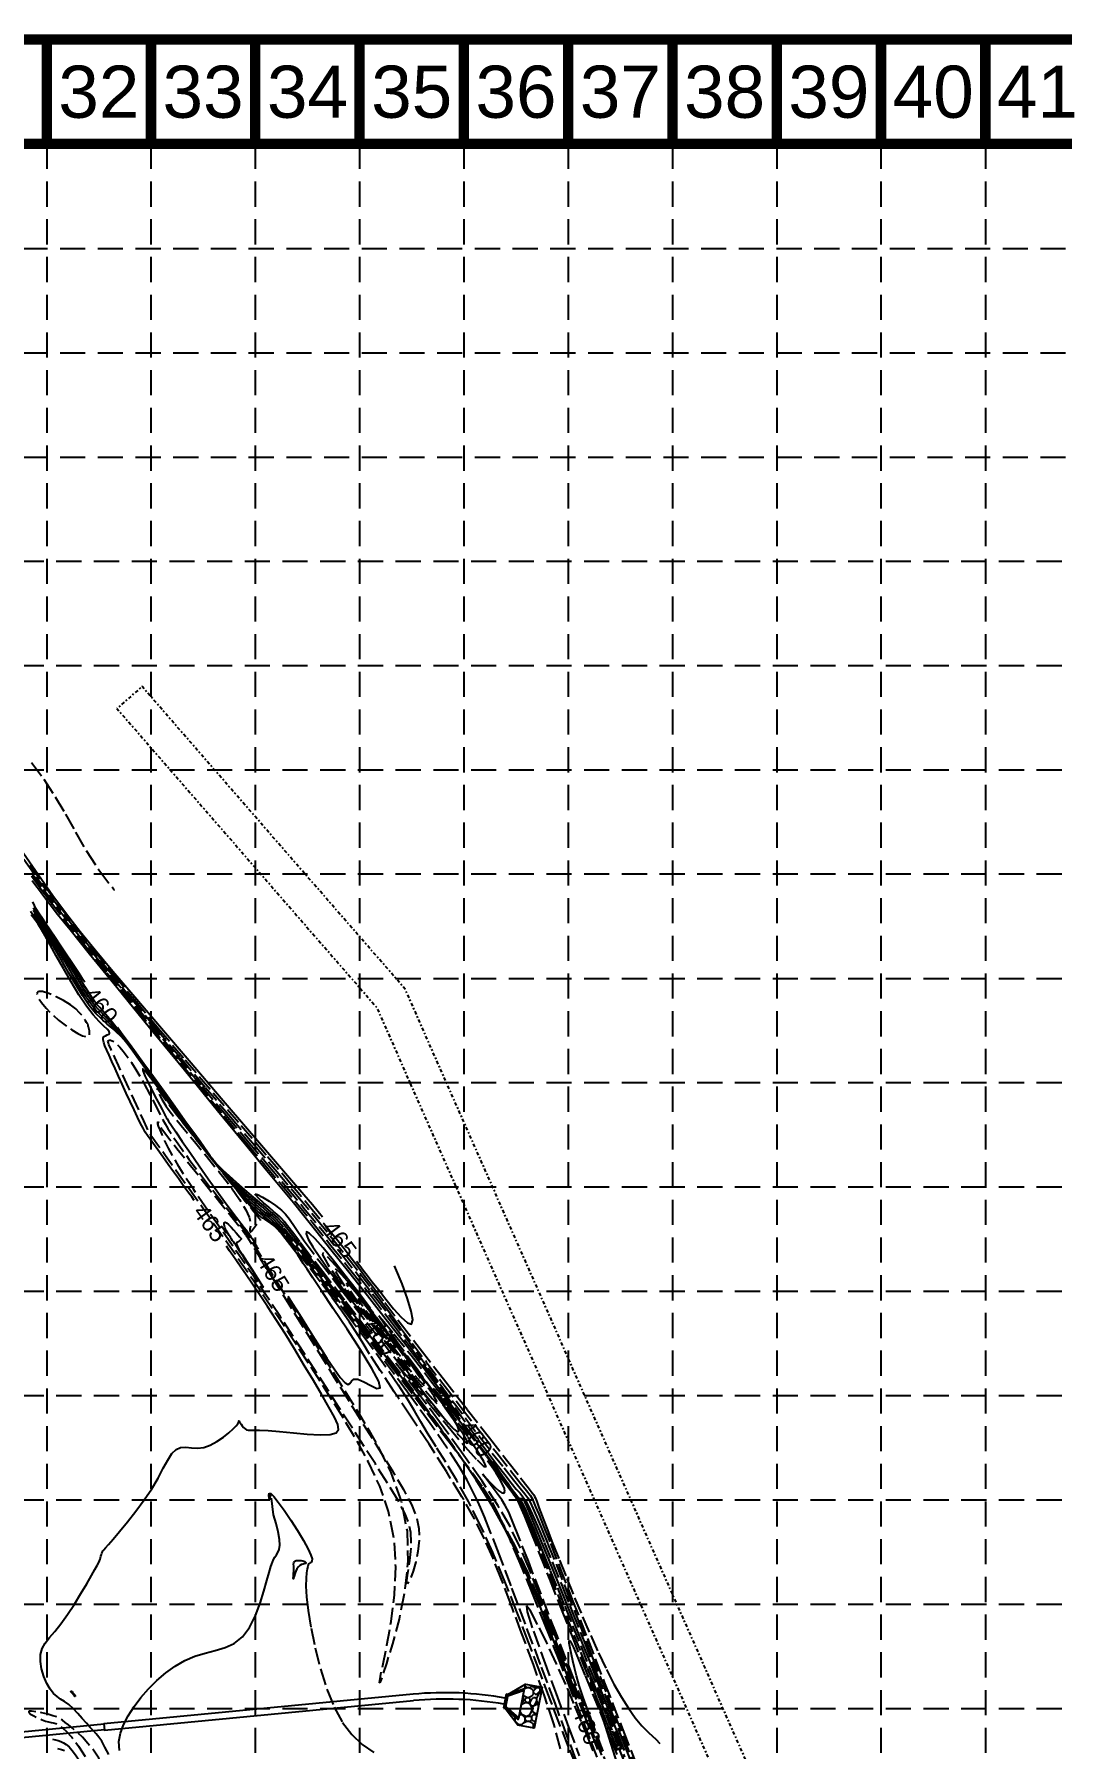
# Model space of a CAD drawing. Extents: x 6153 to 10142, y 8557 to 11052.
# Drawn here: x 8140 to 8753, y 10029 to 11052 of the extents above; entities that cross this region are included whole.
import ezdxf
from ezdxf.enums import TextEntityAlignment as Align

# ---------------------------------------------------------------- set-up
doc = ezdxf.new("R2010")
doc.units = 0
doc.header["$LTSCALE"] = 40
doc.header["$MEASUREMENT"] = 0
for name, pattern in [('DASH__25', [0.325, 0.25, -0.075]), ('DEPRESSION', [0.3501, 0.3, 0.05, 0.0001]), ('ESMT', [0.16, 0.025, -0.03, 0.05, -0.03, 0.025]), ('HIDDEN', [0.375, 0.25, -0.125]), ('SOLID_OPEN_END', [200, 100, 100])]:
    doc.linetypes.add(name, pattern=pattern)
doc.layers.get('0').update_dxf_attribs({"linetype": 'CONTINUOUS'})
for name, color, linetype in [('1-BOUNDARY', 9, 'SOLID_OPEN_END'), ('1-STORM', 5, 'CONTINUOUS'), ('BASE', 7, 'CONTINUOUS'), ('GRID', 254, 'HIDDEN'), ('PROP_OS_SS_ESMT', 1, 'ESMT'), ('TOPO_CON_100SC', 14, 'DASH__25'), ('TOPO_ICON_100SC', 15, 'CONTINUOUS')]:
    doc.layers.add(name, color=color, linetype=linetype)
doc.styles.get("Standard").update_dxf_attribs({"font": 'ARIAL.TTF'})

# ---------------------------------------------------------------- blocks, each defined once
blk = doc.blocks.new('__HATCH_115')
at = {"layer": '1-STORM', "color": 1, "linetype": 'Continuous'}
for p, q in [((7.8, 10.6), (6.4, 11.3)), ((7.8, 10.6), (6.9, 11.5)), ((10.9, 11.6), (11.9, 12.6)), ((10.9, 11.6), (12.9, 12.6)), ((11.9, 12.6), (11.9, 14.5)), ((12.9, 12.6), (11.9, 13.6)), ((12.9, 12.6), (14.9, 12.6)), ((15.9, 11.6), (13.9, 12.6)), ((14.9, 12.6), (15.9, 13.6)), ((15.9, 13.6), (15.9, 14)), ((16.9, 12.6), (15.9, 13.6)), ((16.9, 10.6), (15.9, 11.6)), ((16.9, 12.6), (19.9, 12.6)), ((16.9, 10.6), (18.9, 12.6)), ((16.9, 8.6), (16.9, 10.6)), ((18.9, 8.6), (20.9, 10.6)), ((19.9, 12.6), (20.4, 13.1)), ((20.9, 11.6), (19.9, 12.6)), ((20.9, 10.6), (20.9, 11.6)), ((21.9, 12.6), (21.7, 12.9)), ((21.9, 12.6), (21.9, 12.6)), ((9.6, 2), (10.9, 4.6)), ((9.7, 2.4), (9.9, 2.6)), ((9.9, 2.6), (11.9, 3.6)), ((10.9, 6.6), (10.6, 7.2)), ((10.9, 7.6), (10.7, 7.7)), ((12.9, 6.6), (10.9, 7.6)), ((10.9, 4.6), (10.9, 6.6)), ((11.9, 5.6), (12.9, 6.6)), ((11.9, 4.6), (11.9, 5.6)), ((12.9, 3.6), (11.9, 4.6)), ((11.9, 3.6), (13.9, 3.6)), ((12.9, 6.6), (13.9, 6.6)), ((14.9, 2.6), (12.9, 3.6)), ((13.9, 6.6), (15.9, 7.6)), ((14.9, 5.6), (13.9, 6.6)), ((13.9, 3.6), (14.9, 4.6)), ((14.9, 4.6), (14.9, 5.6)), ((14.9, 3.6), (15.9, 5.6)), ((14.9, 2.6), (14.9, 3.6)), ((15.9, 1.6), (14.9, 2.6)), ((15.9, 0.6), (14.9, 2.6)), ((15.9, 7.6), (16.9, 8.6)), ((15.9, 5.6), (16.9, 6.6)), ((15.9, 1.6), (16.9, 1.6)), ((15.9, -0.4), (16.9, 1.6)), ((15.9, -1.4), (15.9, 0.6)), ((17.9, 8.6), (16.9, 9.6)), ((16.9, 6.6), (17.9, 6.6)), ((16.9, 1.6), (17.9, 2.6)), ((16.9, 1.6), (18.9, 2.6)), ((17.9, 8.6), (18.9, 8.6)), ((18.9, 5.6), (17.9, 6.6)), ((17.9, 2.6), (18.9, 4.6)), ((19.9, 8.6), (18.9, 6.6)), ((18.9, 4.6), (18.9, 6.6)), ((19.9, 2.6), (18.9, 4.6)), ((19.9, 2), (18.9, 2.6)), ((19.9, 2), (18.9, 2.6)), ((19.9, 8.6), (21.4, 10.1)), ((20, 2.5), (19.9, 2.6)), ((1.3, -1.7), (1.5, -1.3)), ((1.6, -2.1), (1.8, -1.6)), ((5.2, -6.8), (5.9, -5.4)), ((5.9, -7.4), (5.9, -5.1)), ((5.9, -5.4), (6.1, -5.2)), ((8.5, -10.1), (5.9, -7.4)), ((7.9, -9.4), (6.7, -8.8)), ((7.9, -9.4), (9.9, -9.4)), ((8.6, -3.4), (9.9, -3.4)), ((8.7, -2.6), (8.9, -2.4)), ((9.9, -3.4), (8.9, -1.5)), ((8.9, -2.4), (8.9, -1.9)), ((11.9, -5.4), (9.9, -3.4)), ((11.9, -4.4), (9.9, -3.4)), ((9.9, -9.4), (11.9, -7.4)), ((9.9, -10.3), (9.9, -9.4)), ((10.9, -8.4), (12.9, -7.4)), ((11.9, -4.4), (14.9, -4.4)), ((11.9, -5.4), (12.9, -4.4)), ((11.9, -7.4), (11.9, -5.4)), ((12.9, -7.4), (11.9, -6.4)), ((12.9, -4.4), (14.9, -3.4)), ((12.9, -7.4), (14.9, -7.4)), ((15.9, -8.4), (13.9, -7.4)), ((14.9, -3.4), (15.9, -1.4)), ((15.9, -5.4), (14.9, -4.4)), ((14.9, -7.4), (15.9, -6.4)), ((16.9, -2.4), (15.9, -0.4)), ((15.9, -4.4), (16.9, -3.4)), ((15.9, -6.4), (15.9, -4.4)), ((16.9, -7.4), (15.9, -6.4)), ((16.9, -9.4), (15.9, -8.4)), ((18.9, -3.4), (16.9, -2.4)), ((16.9, -3.4), (18.9, -3.4)), ((16.9, -7.4), (18.1, -7.4)), ((16.9, -9.4), (17.9, -8.4)), ((16.9, -11.4), (16.9, -9.4)), ((18.9, -3.4), (18.9, -3.4)), ((16.7, -11.6), (16.9, -11.4)), ((17.4, -11), (16.9, -10.4))]:
    blk.add_line(p, q, dxfattribs=at)
blk = doc.blocks.new('HDWL')
at = {"color": 1, "linetype": 'Continuous'}
for p, q in [((2.87, 6.74), (-6.04, 4.15)), ((1.5, 1.13), (2.87, 6.74)), ((2.05, 1.29), (3.35, 6.62)), ((3.35, 6.62), (2.87, 6.74)), ((-6.04, 4.15), (-6.39, 3.78)), ((-6.39, 3.78), (-2.42, -0.01)), ((-6.04, 4.15), (-1.87, 0.15)), ((2.05, 1.29), (-2.42, -0.01)), ((-2.24, -0.65), (2.24, 0.65)), ((2.24, 0.65), (2.05, 1.29)), ((-2.42, -0.01), (-2.24, -0.65))]:
    blk.add_line(p, q, dxfattribs=at)

msp = doc.modelspace()

# ---------------------------------------------------------------- linework, layer by layer
at = {"layer": '1-BOUNDARY', "color": 7, "linetype": 'SOLID_OPEN_END'}
msp.add_line((8471.6, 10071.9), (8489.8, 10013.9), dxfattribs=at)
msp.add_line((8471.6, 10071.9), (8489.8, 10013.9), dxfattribs=at)
at = {"layer": '1-STORM', "color": 10, "linetype": 'Continuous', "flags": 128}
msp.add_lwpolyline([(8421.1, 10053.4), (8428.6, 10047), (8429.3, 10047.9), (8432.4, 10064.2), (8432, 10065.1), (8422.7, 10061.8), (8433.2, 10068.1), (8443.1, 10066.3), (8438.4, 10041.7), (8428.6, 10043.6), (8421.1, 10053.4)], close=True, dxfattribs=at)
at = {"layer": '1-STORM', "color": 5, "linetype": 'Continuous', "flags": 128}
for points in [[(8366.1, 10062), (8181.6, 10044.3), (8182, 10040.5), (8366.4, 10058.2)], [(8181.7, 10044.1), (8126.2, 10038.8)], [(8182, 10040.7), (8126.5, 10035.3)]]:
    msp.add_lwpolyline(points, dxfattribs=at)
for points in [[(8421.1, 10059.7), (8421.1, 10059.7, 0.068507), (8366.1, 10062), (8366.1, 10062)], [(8420.4, 10056), (8420.4, 10056, 0.068507), (8366.4, 10058.2), (8366.4, 10058.2)]]:
    msp.add_lwpolyline(points, format="xyb", dxfattribs=at)
at = {"layer": 'BASE', "const_width": 6.22}
for points in [[(6156, 8559.9), (10139, 8559.9), (10139, 11049.3), (6156, 11049.3)], [(6218.2, 8622.1), (10076.7, 8622.1), (10076.7, 10987), (6218.2, 10987)]]:
    msp.add_lwpolyline(points, close=True, dxfattribs=at)
for points in [[(8147.5, 10987), (8147.5, 11049.3)], [(8209.7, 10987), (8209.7, 11049.3)], [(8271.9, 10987), (8271.9, 11049.3)], [(8334.2, 10987), (8334.2, 11049.3)], [(8396.4, 10987), (8396.4, 11049.3)], [(8458.6, 10987), (8458.6, 11049.3)], [(8520.9, 10987), (8520.9, 11049.3)], [(8583.1, 10987), (8583.1, 11049.3)], [(8645.3, 10987), (8645.3, 11049.3)], [(8707.6, 10987), (8707.6, 11049.3)]]:
    msp.add_lwpolyline(points, dxfattribs=at)
at = {"layer": 'GRID', "color": 252, "linetype": 'HIDDEN', "ltscale": 1.5}
for p, q in [((8147.5, 10987), (8147.5, 8808.6)), ((8209.7, 10987), (8209.7, 8808.6)), ((8271.9, 10987), (8271.9, 8808.6)), ((8334.2, 10987), (8334.2, 8808.6)), ((8396.4, 10987), (8396.4, 8808.6)), ((8458.6, 10987), (8458.6, 8808.6)), ((8520.9, 10987), (8520.9, 8808.6)), ((8583.1, 10987), (8583.1, 8808.6)), ((8645.3, 10987), (8645.3, 8808.6)), ((8707.6, 10987), (8707.6, 8808.6)), ((6220.5, 10924.6), (10079, 10924.6)), ((6220.5, 10862.3), (10079, 10862.3)), ((6220.5, 10800.1), (10079, 10800.1)), ((6218.2, 10738.1), (10076.7, 10738.1)), ((6218.2, 10675.8), (10076.7, 10675.8)), ((6218.2, 10613.6), (10076.7, 10613.6)), ((6218.2, 10551.4), (10076.7, 10551.4)), ((6218.2, 10489.1), (10076.7, 10489.1)), ((6218.2, 10426.9), (10076.7, 10426.9)), ((6218.2, 10364.7), (10076.7, 10364.7)), ((6218.2, 10302.4), (10076.7, 10302.4)), ((6218.2, 10240.2), (10076.7, 10240.2)), ((6218.2, 10178), (10076.7, 10178)), ((6218.2, 10115.7), (10076.7, 10115.7)), ((6218.2, 10053.5), (10076.7, 10053.5))]:
    msp.add_line(p, q, dxfattribs=at)
at = {"layer": 'PROP_OS_SS_ESMT', "color": 7, "linetype": 'ESMT', "flags": 128}
msp.add_lwpolyline([(8610.7, 9905.8), (8603.5, 9934.9), (8361.4, 10482.7), (8204.4, 10663.2), (8189.4, 10650.1), (8344.3, 10471.9), (8584.5, 9928.4), (8590, 9906.3)], dxfattribs=at)
at = {"layer": 'TOPO_CON_100SC', "color": 5, "linetype": 'DASH__25'}
for points in [[(8138.4, 10617.9), (8145.7, 10608), (8152.6, 10597.5), (8158.8, 10587), (8164.7, 10576.3), (8171.1, 10565.3), (8178.5, 10553.9), (8187.8, 10541.9), (8187.9, 10541.9)], [(8133.9, 10560.2), (8141.5, 10549.5), (8150.1, 10537.8), (8160, 10524.7), (8171.4, 10510.1), (8184.1, 10494.2), (8197.9, 10477.2), (8212.3, 10459.7), (8227.3, 10441.8), (8242.3, 10424), (8257.1, 10406.5), (8271.5, 10389.6), (8285, 10373.6), (8297.4, 10358.9), (8308.5, 10345.6), (8318.2, 10333.6), (8326.8, 10322.9), (8334.3, 10313.3), (8341, 10304.6), (8346.9, 10296.7), (8352.7, 10288.9), (8358.7, 10280.7), (8365.6, 10271.4), (8373.9, 10260.4), (8383.9, 10247.3), (8394.9, 10233.1), (8405.9, 10218.9), (8416, 10206), (8424.3, 10195.4), (8430.1, 10188.1), (8433.7, 10183.5), (8435.9, 10180.7), (8437.1, 10178.7), (8438, 10176.8), (8439.2, 10173.9), (8441.1, 10169.4), (8444, 10162.3), (8448.1, 10151.9), (8453.7, 10137.5), (8461.1, 10118.4), (8470.1, 10095.3), (8480.2, 10069.1), (8491.3, 10040.7), (8502.9, 10011.1)], [(8137.5, 10556.6), (8146.3, 10544.3), (8155.6, 10531.7), (8165.4, 10518.9), (8175.8, 10505.6), (8187.3, 10491.5), (8200, 10476.2), (8214.2, 10459.2), (8230.1, 10440.5), (8246.9, 10420.8), (8263.6, 10401.3), (8279.3, 10382.9), (8293.1, 10366.6), (8304.2, 10353.4), (8312.8, 10342.9), (8319.6, 10334.6), (8324.9, 10327.9), (8329.2, 10322.3), (8333.1, 10317.1), (8337.3, 10311.5), (8342.4, 10304.7), (8349.2, 10295.7), (8358.4, 10283.6), (8370.4, 10268), (8384.2, 10250.2), (8398.4, 10231.9), (8411.7, 10214.9), (8422.6, 10200.9), (8430.2, 10191.2), (8434.8, 10185.3), (8437.2, 10182.2), (8438.1, 10180.9), (8438.4, 10180.5), (8438.6, 10179.9), (8439.1, 10178.9), (8439.9, 10176.9), (8441.2, 10173.5), (8443.2, 10168.3), (8446, 10161.1), (8449.4, 10152.2), (8453.5, 10142), (8457.9, 10131), (8462.5, 10119.6), (8467.3, 10108.2), (8472.1, 10097.1), (8476.8, 10086.6), (8481.5, 10076.8), (8486, 10068), (8490.4, 10060.3), (8494.6, 10053.6), (8498.7, 10047.9), (8502.7, 10043.1), (8506.8, 10038.9), (8510.9, 10035.1), (8513.3, 10032.7)], [(8138.4, 10550.2), (8143.5, 10543.2), (8149.6, 10535.1), (8157.6, 10524.8), (8168.7, 10510.8), (8183.4, 10492.5), (8200.7, 10471.3), (8219.1, 10448.7), (8237.1, 10426.7), (8253.3, 10407.1), (8266.7, 10391), (8277.7, 10377.8), (8287.3, 10366.3), (8296.5, 10355.2), (8306.2, 10343.3), (8317.1, 10329.8), (8329, 10314.9), (8341.2, 10299.5), (8353.2, 10284), (8364.4, 10269.3), (8374.5, 10255.9), (8383.5, 10243.7), (8391.4, 10232.7), (8398.6, 10222.8), (8405, 10213.9), (8410.9, 10206), (8416.2, 10198.9), (8420.8, 10193), (8424.7, 10188.1), (8427.7, 10184.4), (8430, 10181.9), (8431.7, 10179.8), (8433.2, 10177.6), (8434.9, 10174.3), (8437.2, 10169.4), (8440.4, 10162.2), (8444.4, 10152.6), (8449.2, 10140.9), (8454.8, 10127), (8461.1, 10111.2), (8468.1, 10093.5), (8475.5, 10074.3), (8483.5, 10053.9), (8491.8, 10032.6), (8500.4, 10010.7)], [(8138.5, 10552), (8145.5, 10542.4), (8153.8, 10531.3), (8164.3, 10517.8), (8177.4, 10501.3), (8192.4, 10482.7), (8208.5, 10463), (8224.7, 10443.2), (8240.3, 10424.5), (8254.5, 10407.5), (8267.4, 10392.1), (8279.4, 10377.9), (8290.8, 10364.4), (8301.8, 10351.1), (8312.8, 10337.7), (8323.6, 10324.3), (8334, 10311.2), (8343.7, 10298.7), (8352.7, 10287), (8360.7, 10276.3), (8368.1, 10266.3), (8375.1, 10256.7), (8382.1, 10247.1), (8389.5, 10237.2), (8397.4, 10226.7), (8405.5, 10216), (8413.4, 10205.9), (8420.4, 10197), (8426, 10189.9), (8430, 10185), (8432.7, 10181.6), (8434.5, 10179.1), (8436, 10176.5), (8437.6, 10173.1), (8439.8, 10168.1), (8442.8, 10161), (8446.6, 10151.6), (8451.4, 10139.5), (8457.4, 10124.3), (8464.6, 10105.9), (8472.8, 10084.8), (8481.9, 10061.5), (8491.5, 10036.7), (8501.6, 10010.9)], [(8454.1, 10029.4), (8450.2, 10043.7), (8444.6, 10061), (8437.9, 10079.8), (8430.9, 10098.6), (8424.4, 10115.9), (8418.9, 10130.5), (8413.8, 10143.1), (8408.7, 10154.8), (8402.7, 10166.6), (8395.3, 10179.7), (8386.1, 10194.8), (8375.7, 10211.1), (8365, 10227.3), (8354.9, 10242.4), (8346.5, 10255.2), (8340.2, 10264.9), (8335.7, 10272.2), (8331.9, 10278.2), (8328.2, 10283.9), (8323.6, 10290.6), (8317.6, 10298.8), (8310.7, 10308.1), (8303.4, 10317.7), (8296.4, 10326.6), (8290.5, 10333.9), (8286, 10339.2), (8282.8, 10342.5), (8280.5, 10344.6), (8278.8, 10345.9), (8277.2, 10347), (8275.4, 10348.4), (8273.2, 10350.2), (8270.5, 10352.8), (8267.1, 10356.3), (8262.9, 10360.9), (8257.9, 10366.8), (8252.4, 10373.5), (8246.8, 10380.3), (8241.6, 10386.8), (8237.2, 10392.4), (8233.9, 10396.6), (8231.4, 10399.9), (8229.2, 10402.9), (8226.9, 10406.1), (8224, 10410.2), (8220.2, 10415.6), (8215.8, 10421.9), (8211, 10428.6), (8206.4, 10435.1), (8202.3, 10440.9), (8198.9, 10445.6), (8196.2, 10449.4), (8193.8, 10452.4), (8191.6, 10454.9), (8189.2, 10457.1), (8186.5, 10459.3), (8183.5, 10461.8), (8180.3, 10464.7), (8176.7, 10468.4), (8172.9, 10473), (8168.9, 10478.8), (8164.8, 10485.4), (8160.7, 10492.3), (8156.9, 10499), (8153.3, 10505.2), (8150.2, 10510.5), (8147.5, 10515), (8145, 10518.9), (8142.7, 10522.3), (8140.3, 10525.6), (8137.9, 10528.9)], [(8476, 10024.5), (8471.8, 10035.3), (8466.8, 10048.2), (8460.7, 10063.7), (8453.5, 10082), (8445.6, 10101.8), (8437.5, 10121.7), (8430, 10140.2), (8423.4, 10155.8), (8418.1, 10167.5), (8413.1, 10176.9), (8407.4, 10185.9), (8399.5, 10196.7), (8388.4, 10211.3), (8373.4, 10230.9), (8355.8, 10254), (8337.3, 10278), (8320, 10300.6), (8305.6, 10319.2), (8295.4, 10332.3), (8288.8, 10340.4), (8284.7, 10345.2), (8281.8, 10347.9), (8279.1, 10350.1), (8275.6, 10353), (8271.4, 10356.5), (8266.9, 10360.4), (8262.3, 10364.6), (8258, 10368.6), (8254.2, 10372.4), (8251.1, 10375.8), (8248.4, 10378.8), (8246.3, 10381.4), (8244.7, 10383.4), (8243.4, 10385), (8242.5, 10386.2), (8241.7, 10387.2), (8240.9, 10388.4), (8239.8, 10389.9), (8238.4, 10392), (8236.3, 10394.8), (8233.5, 10398.9), (8229.6, 10404.3), (8224.4, 10411.5), (8217.9, 10420.6), (8210.6, 10430.8), (8203, 10441.2), (8195.8, 10450.9), (8189.6, 10459.1), (8184.9, 10465), (8181.6, 10469), (8179.1, 10471.7), (8177.3, 10473.8), (8175.8, 10475.7), (8174.2, 10478), (8172.4, 10480.8), (8170.3, 10484.3), (8167.8, 10488.4), (8164.7, 10493.3), (8161.1, 10499), (8157.2, 10505), (8153.2, 10511), (8149.5, 10516.5), (8146.3, 10521.2), (8143.9, 10524.8), (8141.8, 10527.8), (8139.5, 10531)], [(8463.5, 10022.6), (8458.1, 10037), (8450.8, 10056.6), (8442.2, 10079.7), (8433.1, 10103.8), (8424.6, 10126.6), (8417.4, 10145.6), (8412.2, 10159.1), (8408.7, 10167.9), (8406.3, 10173.4), (8404.7, 10177), (8403.2, 10180.1), (8401.2, 10184.1), (8398.3, 10189.8), (8393.6, 10197.8), (8386.5, 10208.8), (8376.3, 10223.6), (8362.7, 10242.3), (8346.9, 10263.6), (8330.5, 10285.2), (8315.1, 10305.3), (8302.3, 10321.8), (8293.1, 10333.4), (8287.2, 10340.6), (8283.4, 10344.8), (8280.8, 10347.2), (8278.5, 10349.1), (8275.5, 10351.4), (8272, 10354.4), (8268.1, 10357.9), (8263.9, 10361.8), (8259.6, 10366.1), (8255.5, 10370.5), (8251.5, 10375), (8247.9, 10379.3), (8244.7, 10383.2), (8242.2, 10386.4), (8240.3, 10388.8), (8238.8, 10390.7), (8237.6, 10392.4), (8236.2, 10394.3), (8234.5, 10396.7), (8232.3, 10399.8), (8229.5, 10403.9), (8226, 10408.8), (8221.9, 10414.6), (8217, 10421.3), (8211.6, 10428.9), (8205.8, 10437), (8199.9, 10444.9), (8194.4, 10452.3), (8189.5, 10458.4), (8185.5, 10463.1), (8182.2, 10466.6), (8179.5, 10469.4), (8177.1, 10472), (8174.8, 10474.8), (8172.4, 10478.2), (8169.8, 10482.3), (8167.1, 10487), (8164.1, 10492), (8160.9, 10497.3), (8157.5, 10502.8), (8154, 10508.3), (8150.5, 10513.6), (8147.2, 10518.5), (8144.3, 10522.7), (8141.9, 10526.2), (8139.5, 10529.5)], [(8463.5, 10019.7), (8458.9, 10030.6), (8453.7, 10043.8), (8447.9, 10058.8), (8441.7, 10075.4), (8435, 10093), (8428.1, 10111.2), (8420.9, 10129.2), (8413.7, 10146.6), (8406.4, 10162.7), (8399.1, 10177), (8392.2, 10189.5), (8385.6, 10200.4), (8379.8, 10209.7), (8374.8, 10217.7), (8370.7, 10224.5), (8367, 10231), (8362.8, 10238), (8357.3, 10246.4), (8349.9, 10257.1), (8340.2, 10270.6), (8328.8, 10285.8), (8317, 10301.4), (8305.8, 10315.9), (8296.4, 10327.9), (8289.6, 10336.3), (8285, 10341.6), (8282, 10344.7), (8279.8, 10346.6), (8277.8, 10348.1), (8275.4, 10349.9), (8272.6, 10352.3), (8269.3, 10355.3), (8265.5, 10359), (8261.3, 10363.5), (8256.7, 10368.7), (8252, 10374.3), (8247.4, 10379.8), (8243.2, 10385), (8239.7, 10389.4), (8237.1, 10392.7), (8235.1, 10395.3), (8233.4, 10397.6), (8231.6, 10400.2), (8229.3, 10403.4), (8226.3, 10407.7), (8222.6, 10412.9), (8218.5, 10418.7), (8214.1, 10424.8), (8209.7, 10431.1), (8205.3, 10437.3), (8201, 10443.2), (8196.9, 10448.7), (8193, 10453.6), (8189.3, 10457.8), (8186, 10461.2), (8182.9, 10464.2), (8179.9, 10467), (8176.9, 10470.2), (8173.8, 10473.9), (8170.6, 10478.5), (8167.3, 10483.8), (8163.9, 10489.6), (8160.5, 10495.5), (8157.1, 10501.3), (8153.9, 10506.7), (8150.7, 10511.7), (8147.8, 10516.2), (8144.9, 10520.4), (8142.3, 10524.1), (8139.9, 10527.6)], [(8476.3, 10029), (8469.1, 10047.6), (8461.8, 10066.4), (8454.6, 10084.9), (8447.8, 10102.5), (8441.3, 10118.8), (8434.7, 10134.5), (8427, 10150.5), (8417.6, 10167.7), (8405.7, 10187), (8390.8, 10209), (8374, 10232.4), (8356.6, 10255.9), (8339.8, 10278), (8325.2, 10297.1), (8313.6, 10312.3), (8304.8, 10323.6), (8298.5, 10331.9), (8294.1, 10337.6), (8291.1, 10341.5), (8289.1, 10344), (8287.6, 10345.8), (8286.4, 10347.1), (8284.9, 10348.4), (8282.9, 10350.1), (8280, 10352.5), (8276.9, 10355.2), (8274.1, 10357.7), (8272.2, 10359.7), (8271.8, 10360.6), (8273.3, 10360.1), (8276.3, 10358.5), (8280.2, 10356.1), (8284.1, 10353.5), (8287.5, 10350.8), (8289.9, 10348.4), (8292.3, 10345.4), (8295.7, 10340.4), (8301.2, 10332.5), (8310.1, 10320.5), (8323, 10303.7), (8338.5, 10283.8), (8355, 10263), (8370.7, 10243.5), (8383.8, 10227.6), (8393, 10217), (8398, 10211.8), (8399, 10211.9), (8396.1, 10216.9), (8389.6, 10226.6), (8379.8, 10240.3), (8368.5, 10255.9), (8357.7, 10270.7), (8349.4, 10282.2), (8345.6, 10287.7), (8347.7, 10285.6), (8354.7, 10277.1), (8364.9, 10264.2), (8376.6, 10249.2), (8388.2, 10234.1), (8398.4, 10220.6), (8407, 10209.1), (8413.9, 10199.6), (8419.5, 10192), (8423.6, 10186.3), (8426.6, 10182.4), (8428.7, 10179.8), (8430.2, 10177.7), (8431.6, 10175.3), (8433.1, 10172.1), (8435.2, 10167.3), (8437.7, 10161.2), (8440.7, 10153.7), (8444.2, 10145.2), (8448, 10135.7), (8452.2, 10125.4), (8456.6, 10114.5), (8461.3, 10102.9), (8466.2, 10090.8), (8471.2, 10078.2), (8476.4, 10065.3), (8481.6, 10051.9), (8486.9, 10038.3), (8492.3, 10024.4)], [(8483.4, 10013.5), (8474.6, 10035.9), (8465.6, 10059.1), (8456.8, 10081.9), (8448.6, 10103.2), (8441.3, 10121.9), (8435.3, 10137.1), (8429.9, 10150), (8424, 10162), (8416.8, 10174.5), (8407.3, 10189.1), (8395.1, 10206.4), (8381.8, 10224.6), (8369.4, 10241.2), (8360.1, 10253.7), (8355.9, 10259.5), (8358.1, 10257), (8365.5, 10248.1), (8375.8, 10235.4), (8387, 10221.7), (8397.1, 10209.7), (8404.3, 10201.8), (8408.4, 10197.9), (8409.7, 10197.7), (8408.3, 10200.9), (8404.5, 10207), (8398.7, 10215.5), (8392, 10225.1), (8385.5, 10234.1), (8380.4, 10241.1), (8378.1, 10244.5), (8379.4, 10243.2), (8383.6, 10238), (8389.8, 10230.2), (8396.9, 10221.1), (8404, 10212), (8410.1, 10203.8), (8415.3, 10196.8), (8419.6, 10191), (8422.9, 10186.4), (8425.4, 10183), (8427.3, 10180.6), (8428.7, 10178.5), (8430.1, 10175.9), (8432, 10172), (8434.5, 10165.8), (8438.2, 10156.9), (8442.6, 10145.9), (8447.5, 10133.6), (8452.6, 10120.8), (8457.5, 10108.5), (8462, 10097.3), (8466.1, 10087.1), (8470, 10077.5), (8473.7, 10068.4), (8477.4, 10059.2), (8481.1, 10049.8), (8484.9, 10040.2), (8488.7, 10030.3), (8492.6, 10020.3)], [(8483.6, 10015.5), (8473, 10042.7), (8462.2, 10070.6), (8451.8, 10097.5), (8442.5, 10121.6), (8434.9, 10141.3), (8429.4, 10155.4), (8425.7, 10164.7), (8423.2, 10170.7), (8421.1, 10174.6), (8419, 10178), (8416.3, 10181.8), (8413.4, 10185.8), (8410.7, 10189.4), (8408.6, 10192.1), (8407.7, 10193.4), (8408.2, 10192.9), (8409.8, 10190.9), (8412.2, 10188.3), (8414.8, 10185.5), (8417.2, 10183.3), (8419.1, 10182.1), (8420.3, 10182), (8420.8, 10182.9), (8420.6, 10184.8), (8419.5, 10187.4), (8417.7, 10190.7), (8415.4, 10194.3), (8413.2, 10197.6), (8411.4, 10200), (8410.6, 10201.2), (8411.1, 10200.8), (8412.6, 10199), (8414.7, 10196.2), (8417.2, 10193), (8419.7, 10189.8), (8421.9, 10187), (8423.7, 10184.5), (8425.2, 10182.5), (8426.3, 10180.9), (8427.2, 10179.7), (8427.9, 10178.7), (8428.7, 10177.2), (8430.1, 10174.1), (8432.4, 10168.6), (8436, 10159.6), (8441.2, 10146.5), (8447.5, 10130.6), (8454.3, 10113.4), (8461, 10096.4), (8467, 10081.3), (8471.8, 10069.2), (8475.6, 10059.7), (8478.7, 10052.2), (8481.2, 10045.9), (8483.5, 10040.2), (8485.8, 10034.4), (8488.1, 10028.4)], [(8190.9, 10028.5), (8190.6, 10033.8), (8191.5, 10038.7), (8193.4, 10043.8), (8196.1, 10049.1), (8199.6, 10054.6), (8203.7, 10060), (8208.3, 10065.3), (8213.2, 10070.2), (8218.5, 10074.8), (8224.1, 10078.8), (8229.9, 10082.1), (8235.9, 10084.7), (8242, 10086.5), (8248.1, 10088), (8253.9, 10089.8), (8259.4, 10092.3), (8264.3, 10096.3), (8268.5, 10101.9), (8272, 10108.9), (8274.8, 10116.3), (8277.1, 10123.5), (8278.9, 10129.8), (8280.3, 10134.7), (8281.3, 10138.2), (8282.2, 10140.7), (8282.9, 10142.4), (8283.7, 10143.8), (8284.6, 10145.1), (8285.5, 10146.6), (8286.3, 10148.4), (8286.6, 10150.9), (8286.5, 10154.3), (8285.6, 10158.8), (8284.4, 10163.8), (8282.9, 10169.1), (8281.2, 10181.7), (8280.5, 10177.9), (8280.1, 10180.6), (8280.3, 10181.9), (8281.2, 10181.7), (8283, 10180), (8285.6, 10176.6), (8289.1, 10171.8), (8293.1, 10165.9), (8297.1, 10159.6), (8300.7, 10153.7), (8303.5, 10148.6), (8305.1, 10145), (8305.8, 10142.7), (8305.7, 10141.3), (8305.3, 10140.6), (8304.7, 10140.3), (8304.2, 10140), (8303.9, 10139.7), (8303.6, 10139.2), (8303.3, 10138.3), (8303, 10136.8), (8302.6, 10134.5), (8302.3, 10131.2), (8302.2, 10126.5), (8302.6, 10120.2), (8303.5, 10111.9), (8305.2, 10101.4), (8307.7, 10089.6), (8310.8, 10077.2), (8314.6, 10065.1), (8319, 10054.2), (8324, 10045.2), (8329.6, 10038), (8335.8, 10032.1), (8342.7, 10027.2)], [(8473.5, 10028.3), (8470.3, 10036.4), (8466.5, 10045.9), (8462.1, 10056.4), (8457.2, 10067.9), (8451.7, 10080.1), (8445.9, 10092.6), (8440.4, 10103.7), (8436.1, 10111.7), (8433.8, 10114.8), (8434.2, 10111.1), (8437.9, 10099.6), (8444.1, 10082.4), (8451.5, 10062.3), (8458.9, 10042.3), (8465.2, 10025.2)], [(8479.6, 10028), (8474.8, 10040.6), (8470.8, 10051.3), (8467.7, 10060.1), (8465.3, 10067.3), (8463.6, 10073), (8462.4, 10077.8), (8461.4, 10081.9), (8460.6, 10085.7), (8459.8, 10089.4), (8459.2, 10092.5), (8459.2, 10094.1), (8460, 10093.4), (8461.8, 10089.8), (8464.9, 10082.7), (8468.8, 10073.1), (8473.2, 10062.3), (8477.5, 10051.6), (8481.3, 10042.1), (8484.1, 10034.9), (8486.2, 10029.7), (8487.7, 10026)], [(8153.9, 10029.6), (8154.7, 10029.5), (8156.4, 10029), (8158.1, 10028.4), (8158.1, 10028.4)]]:
    msp.add_lwpolyline(points, dxfattribs=at)
at = {"layer": 'TOPO_CON_100SC', "color": 5, "linetype": 'DASH__25', "flags": 128}
for points in [[(8161.6, 10473.3), (8157.6, 10475.8), (8153.1, 10478.1), (8148.7, 10480), (8145, 10481.2), (8142.5, 10481.2), (8141.7, 10480), (8142.4, 10477.7), (8144.3, 10474.7), (8147.1, 10471.3), (8150.7, 10467.7), (8154.6, 10464.2), (8158.6, 10461.1), (8162.5, 10458.4), (8166.1, 10456.3), (8168.9, 10454.9), (8170.9, 10454.3), (8172.2, 10454.4), (8172.9, 10454.9), (8173.1, 10455.8), (8173.1, 10456.8), (8173, 10457.7), (8172.8, 10458.6), (8172.6, 10459.4), (8172.4, 10460.1), (8172.3, 10460.6), (8172.2, 10460.9), (8172.2, 10461.2), (8172.3, 10461.3), (8172.3, 10461.4), (8172.3, 10461.4), (8172.2, 10461.5), (8172, 10461.7), (8171.7, 10462.1), (8171.3, 10462.7), (8170.7, 10463.7), (8169.9, 10465), (8168.7, 10466.7), (8167.1, 10468.6), (8164.8, 10470.9), (8161.6, 10473.3)], [(8277.2, 10320.3), (8284.1, 10309.3), (8292.7, 10295.3), (8302.6, 10279.4), (8313.3, 10262.3), (8324.2, 10244.9), (8334.8, 10227.8), (8344.5, 10211), (8352.8, 10194.2), (8359, 10177.1), (8362.5, 10159.5), (8363, 10141.4), (8361.1, 10123.5), (8357.8, 10106.7), (8353.8, 10092), (8350.2, 10080.4), (8347.7, 10072.6), (8346.3, 10068.7), (8346, 10068.7), (8346.6, 10072.5), (8348.2, 10080.1), (8350.5, 10091.3), (8353, 10105.3), (8355, 10121.2), (8355.8, 10138), (8354.8, 10154.9), (8351.5, 10171), (8346.2, 10186.2), (8339.6, 10200.4), (8332.3, 10213.7), (8325, 10225.9), (8318, 10237.2), (8311.3, 10247.8), (8304.8, 10257.8), (8298.4, 10267.7), (8291.8, 10277.7), (8285, 10287.9), (8277.9, 10298.3), (8270.6, 10309), (8263.2, 10319.8), (8255.7, 10330.6), (8248.1, 10341.4), (8240.7, 10351.9), (8233.8, 10361.6), (8227.6, 10370.3), (8222.4, 10377.6), (8218.4, 10383.3), (8215.4, 10387.4), (8213.3, 10390.4), (8211.8, 10392.4), (8210.8, 10393.8), (8210.1, 10394.8), (8209.4, 10395.9), (8208.5, 10397.6), (8207.2, 10400.2), (8205.4, 10404.2), (8202.7, 10409.9), (8199.6, 10416.7), (8196.3, 10424), (8193.1, 10431), (8190.3, 10437.1), (8188.2, 10441.8), (8186.7, 10445.1), (8185.7, 10447.3), (8185, 10448.7), (8184.6, 10449.7), (8184.3, 10450.5), (8184.1, 10451.1), (8184, 10451.5), (8184.1, 10451.9), (8184.4, 10452.1), (8184.9, 10452.3), (8185.6, 10452.2), (8186.6, 10451.9), (8187.8, 10451.2), (8189.3, 10449.9), (8191.1, 10448.1), (8193.2, 10445.6), (8195.5, 10442.5), (8198, 10438.9), (8200.7, 10434.8), (8203.4, 10430.2), (8206.1, 10425.4), (8208.7, 10420.6), (8211, 10416.2), (8212.9, 10412.4), (8214.4, 10409.4), (8215.6, 10406.9), (8216.8, 10404.7), (8218.1, 10402.3), (8219.8, 10399.6), (8222, 10396.1), (8224.9, 10391.8), (8228.3, 10386.9), (8232.4, 10381.2), (8237.1, 10374.9), (8242.3, 10368.1), (8247.8, 10361.1), (8253.1, 10354.3), (8257.9, 10348.3), (8261.8, 10343.5), (8264.4, 10340.1), (8266.1, 10338), (8266.9, 10336.9), (8267.3, 10336.4), (8267.4, 10336.3), (8267.5, 10336), (8268.1, 10335.1), (8269.6, 10332.6), (8272.5, 10327.9), (8277.2, 10320.3)], [(8217.4, 10415), (8218.6, 10413.1), (8220, 10411), (8222, 10408.4), (8225.1, 10404.6), (8229.6, 10399.1), (8235.7, 10391.7), (8242.8, 10383), (8250.2, 10373.8), (8257.1, 10364.9), (8262.6, 10357.1), (8266.3, 10351.1), (8268.3, 10346.7), (8269.1, 10343.7), (8269.2, 10341.7), (8268.9, 10340.4), (8268.7, 10339.4), (8268.7, 10338.8), (8268.7, 10338.4), (8268.7, 10338.2), (8268.8, 10338.1), (8268.9, 10338), (8268.9, 10337.9), (8269, 10337.9), (8269, 10337.8), (8269.1, 10337.8), (8269.1, 10337.7), (8269.1, 10337.7), (8269.3, 10337.8), (8269.5, 10338.1), (8269.8, 10338.5), (8270.2, 10339.1), (8270.8, 10339.8), (8271.5, 10340.6), (8272.1, 10341.4), (8272.8, 10342.2), (8273.4, 10342.9), (8274, 10343.5), (8274.4, 10344), (8274.8, 10344.4), (8275, 10344.7), (8275.1, 10344.9), (8275.1, 10345.1), (8275.1, 10345.2), (8274.9, 10345.2), (8274.8, 10345.3), (8274.7, 10345.4), (8274.1, 10346.1), (8272.8, 10347.7), (8270.3, 10350.8), (8266.2, 10355.8), (8260.4, 10363.1), (8253.3, 10371.9), (8245.8, 10381.4), (8238.5, 10390.5), (8232.3, 10398.3), (8227.6, 10404.3), (8224.3, 10408.5), (8222, 10411.6), (8220.4, 10413.9), (8218.9, 10415.9), (8217.4, 10418), (8216, 10420.1), (8214.6, 10421.9), (8213.7, 10423.1), (8213.2, 10423.4), (8213.4, 10422.7), (8214, 10421.3), (8215, 10419.3), (8216.2, 10417.1), (8217.4, 10415)], [(8281.5, 10311.6), (8292, 10294.7), (8304.7, 10274.2), (8318.5, 10252), (8331.9, 10230.3), (8343.9, 10211.1), (8353.4, 10195.9), (8360.3, 10184.2), (8365.2, 10175.1), (8368.1, 10167.6), (8369.6, 10160.8), (8369.7, 10153.9), (8369, 10147.2), (8367.7, 10140.9), (8366.1, 10135.5), (8364.6, 10131.4), (8363.5, 10128.8), (8362.7, 10127.8), (8362.4, 10128.2), (8362.4, 10129.9), (8362.7, 10132.8), (8363.4, 10136.9), (8364.1, 10141.7), (8364.8, 10147.1), (8365, 10152.8), (8364.7, 10158.5), (8363.5, 10164), (8361.1, 10170.1), (8357.2, 10177.5), (8351.5, 10187), (8343.6, 10199.4), (8333.4, 10215.3), (8321.7, 10233.5), (8309.4, 10252.5), (8297.5, 10270.9), (8286.9, 10287.1), (8278.3, 10300.2), (8271.4, 10310.6), (8265.8, 10318.9), (8260.8, 10326.2), (8255.9, 10333.2), (8250.8, 10340.5), (8245.4, 10348.1), (8240.1, 10355.8), (8235, 10363.3), (8230.4, 10370.4), (8226.4, 10376.9), (8223, 10382.7), (8220.2, 10387.8), (8218, 10392.2), (8216.3, 10395.9), (8215.1, 10398.7), (8214.3, 10400.9), (8213.9, 10402.4), (8213.8, 10403.3), (8213.8, 10403.6), (8214, 10403.5), (8214.2, 10403), (8214.6, 10402.3), (8214.9, 10401.5), (8215.3, 10400.6), (8215.8, 10399.8), (8216.7, 10398.5), (8218.3, 10396.4), (8221, 10392.9), (8225.2, 10387.6), (8231.1, 10380.2), (8238.1, 10371.4), (8245.4, 10362.2), (8252.4, 10353.6), (8258.1, 10346.4), (8262.1, 10341.4), (8264.5, 10338.4), (8265.8, 10336.8), (8266.2, 10336.2), (8266.4, 10336), (8266.5, 10335.7), (8267.5, 10334.2), (8269.8, 10330.5), (8274.3, 10323.3), (8281.5, 10311.6)], [(8321.8, 10315.6), (8315.5, 10322.6), (8312.2, 10325.4), (8312, 10324.2), (8314.8, 10319.1), (8320.7, 10310.3), (8329.5, 10298.3), (8340.2, 10284.4), (8351.5, 10269.9), (8362.3, 10256.5), (8371.4, 10245.5), (8377.7, 10238.2), (8381, 10234.8), (8381.2, 10235.5), (8378.4, 10240.1), (8372.5, 10248.6), (8363.7, 10260.8), (8353, 10275.3), (8341.7, 10290.4), (8330.8, 10304.3), (8321.8, 10315.6)], [(8326.7, 10308.7), (8321.9, 10314.2), (8319.3, 10316.3), (8319.2, 10315.4), (8321.4, 10311.4), (8325.9, 10304.6), (8332.7, 10295.4), (8341, 10284.5), (8349.8, 10273.3), (8358.2, 10262.9), (8365.2, 10254.4), (8370.1, 10248.8), (8372.6, 10246.2), (8372.8, 10246.7), (8370.6, 10250.2), (8366.1, 10256.8), (8359.3, 10266.3), (8351, 10277.5), (8342.2, 10289.2), (8333.8, 10300), (8326.7, 10308.7)], [(8331.7, 10301.8), (8328.3, 10305.7), (8326.5, 10307.3), (8326.3, 10306.6), (8327.9, 10303.8), (8331.1, 10299), (8336, 10292.4), (8341.8, 10284.7), (8348.1, 10276.8), (8354, 10269.4), (8359, 10263.3), (8362.4, 10259.3), (8364.2, 10257.5), (8364.4, 10257.8), (8362.8, 10260.4), (8359.6, 10265), (8354.8, 10271.8), (8348.9, 10279.7), (8342.6, 10288), (8336.7, 10295.7), (8331.7, 10301.8)], [(8336.7, 10295), (8334.6, 10297.3), (8333.6, 10298.2), (8333.5, 10297.8), (8334.4, 10296.1), (8336.3, 10293.3), (8339.2, 10289.4), (8342.7, 10284.9), (8346.3, 10280.2), (8349.8, 10275.8), (8352.8, 10272.3), (8354.8, 10269.9), (8355.9, 10268.8), (8356, 10269), (8355.1, 10270.5), (8353.1, 10273.3), (8350.3, 10277.2), (8346.8, 10281.9), (8343.1, 10286.8), (8339.6, 10291.4), (8336.7, 10295)], [(8210.8, 9949.1), (8210.9, 9950), (8208.4, 9956.7), (8204.1, 9967.3), (8198.8, 9979.7), (8193.6, 9992), (8189, 10002.4), (8185.2, 10011), (8181.7, 10018), (8178.6, 10023.8), (8175.4, 10028.6), (8172.1, 10032.7), (8168.8, 10036.3), (8165.7, 10039.2), (8162.8, 10041.7), (8160.4, 10043.7), (8158.5, 10045.2), (8157, 10046.5), (8155.4, 10047.5), (8153.6, 10048.4), (8151.2, 10049.2), (8148.1, 10050.1), (8144.6, 10050.9), (8141.2, 10051.5), (8138.5, 10051.9), (8136.9, 10051.8), (8136.8, 10051.2), (8137.9, 10050.2), (8139.9, 10049.1), (8142.3, 10047.9), (8144.7, 10046.8), (8146.8, 10046), (8148.6, 10045.5), (8150.1, 10045.1), (8151.3, 10044.9), (8152.2, 10044.7), (8152.9, 10044.6), (8153.6, 10044.4), (8154.4, 10043.9), (8155.5, 10043.1), (8157.1, 10041.7), (8159.3, 10039.7), (8162.4, 10036.3), (8166.4, 10031), (8171.5, 10023.2), (8178, 10012.2), (8185.6, 9997.9), (8193.8, 9982.1), (8201.3, 9967.1), (8207.3, 9955.3), (8210.8, 9949.1)]]:
    msp.add_lwpolyline(points, close=True, dxfattribs=at)
at = {"layer": 'TOPO_CON_100SC', "color": 5, "linetype": 'DEPRESSION', "flags": 128}
for points in [[(8263.3, 10333.3), (8262.9, 10333), (8262.5, 10332.6), (8261.9, 10332.2), (8261.4, 10331.8), (8261, 10331.5), (8260.7, 10331.2), (8260.7, 10330.6), (8261.1, 10329.6), (8262.2, 10327.6), (8264.2, 10324.5), (8267, 10320.1), (8270.2, 10315), (8273.3, 10310.2), (8275.6, 10306.5), (8276.6, 10304.9), (8276, 10305.9), (8273.9, 10309), (8271.1, 10313.4), (8268, 10318.2), (8265.2, 10322.5), (8263, 10325.8), (8261.5, 10328.1), (8260.5, 10329.7), (8259.7, 10330.8), (8259.1, 10331.7), (8258.4, 10332.6), (8257.7, 10333.6), (8257.1, 10334.6), (8256.4, 10335.6), (8255.7, 10336.6), (8255.2, 10337.6), (8254.6, 10338.6), (8254.2, 10339.5), (8253.8, 10340.4), (8253.5, 10341.3), (8253.4, 10342.3), (8253.3, 10343), (8253.5, 10343.5), (8254, 10343.7), (8254.8, 10343.2), (8256, 10342.2), (8257.5, 10340.7), (8259, 10339), (8260.5, 10337.3), (8261.7, 10335.9), (8262.6, 10334.9), (8263.2, 10334.2), (8263.5, 10333.8), (8263.5, 10333.6), (8263.3, 10333.3)], [(8296.8, 10136.9), (8296.1, 10135.5), (8295.5, 10133.9), (8295.1, 10132.4), (8294.8, 10131.4), (8294.7, 10130.9), (8294.6, 10131.3), (8294.7, 10132.4), (8294.8, 10133.9), (8294.9, 10135.6), (8294.9, 10137.2), (8294.9, 10138.5), (8294.8, 10139.6), (8294.9, 10140.4), (8295.1, 10141), (8295.5, 10141.4), (8296.3, 10141.7), (8297.2, 10141.8), (8298.3, 10141.8), (8299.3, 10141.8), (8300.3, 10141.6), (8301, 10141.4), (8301.5, 10141.1), (8301.8, 10140.8), (8302.1, 10140.6), (8302.2, 10140.4), (8302.2, 10140.2), (8302.2, 10140.1), (8302.1, 10140), (8301.7, 10139.9), (8301.2, 10139.8), (8300.5, 10139.6), (8299.6, 10139.3), (8298.6, 10138.8), (8297.7, 10138), (8296.8, 10136.9)], [(8164.5, 10060.6), (8164.3, 10060.7), (8164, 10061.1), (8163.5, 10061.6), (8163, 10062.2), (8162.6, 10062.7), (8162.3, 10063), (8162.1, 10063.2), (8162, 10063.4), (8161.9, 10063.4), (8161.9, 10063.5), (8161.9, 10063.5), (8161.9, 10063.5), (8161.9, 10063.6), (8161.9, 10063.6), (8161.9, 10063.7), (8162, 10063.8), (8162.1, 10063.8), (8162.3, 10063.8), (8162.6, 10063.6), (8162.9, 10063.2), (8163.3, 10062.7), (8163.8, 10062), (8164.2, 10061.4), (8164.4, 10060.8), (8164.5, 10060.6)]]:
    msp.add_lwpolyline(points, close=True, dxfattribs=at)
at = {"layer": 'TOPO_ICON_100SC', "color": 5, "linetype": 'Continuous', "flags": 128}
for points in [[(8133.6, 10563.7), (8142.6, 10550.8), (8151.2, 10538.6), (8159.3, 10527.7), (8167.5, 10517.1), (8176.4, 10506.1), (8187, 10493.4), (8200, 10478), (8215.9, 10459.4), (8233.6, 10438.7), (8251.6, 10417.7), (8268.5, 10398), (8282.8, 10381.3), (8293.5, 10368.8), (8301, 10360.1), (8306, 10354.1), (8309.4, 10350), (8312.1, 10346.8)], [(8138.9, 10547.4), (8141.1, 10544.6), (8143.2, 10541.7), (8145.1, 10539), (8146.9, 10536.6), (8149.5, 10533.2), (8154, 10527.5), (8161.4, 10518.2), (8173, 10503.8), (8189.4, 10483.8), (8208.9, 10459.8), (8229.7, 10434.5), (8249.5, 10410.3), (8266.4, 10389.7), (8278.8, 10374.5), (8287.8, 10363.7), (8294.7, 10355.3), (8300.9, 10347.6), (8308.1, 10338.7), (8317.1, 10327.4), (8327.7, 10314), (8339, 10299.8), (8350.1, 10285.6), (8360.4, 10272.4), (8369.1, 10261.1), (8376.5, 10251.4), (8382.8, 10242.9), (8388.4, 10235.3), (8393.7, 10228.1)], [(8235.4, 10356.6), (8234, 10358.7), (8232.4, 10360.9), (8230.6, 10363.3), (8228.5, 10366.2), (8226.1, 10369.7), (8223.2, 10373.7), (8220, 10378.1), (8216.8, 10382.6), (8213.8, 10386.8), (8211.2, 10390.4), (8209.2, 10393.1), (8207.6, 10395.4), (8206.3, 10397.4), (8205, 10399.7), (8203.5, 10402.5), (8201.7, 10406.3), (8199.6, 10410.7), (8197.3, 10415.6), (8194.9, 10420.7), (8192.6, 10425.9), (8190.4, 10430.8), (8188.3, 10435.3), (8186.4, 10439.5), (8184.7, 10443.2), (8183.3, 10446.3), (8182.2, 10448.8), (8181.5, 10450.8), (8181.1, 10452.4), (8181.1, 10453.5), (8181.6, 10454.4), (8182.5, 10454.9), (8183.6, 10455.4), (8184.5, 10455.9), (8185, 10456.5), (8184.8, 10457.4), (8183.6, 10458.7), (8181.6, 10460.6), (8178.8, 10463.4), (8175.3, 10467.3), (8171.2, 10472.6), (8166.7, 10479.3), (8162.1, 10487), (8157.5, 10494.9), (8153.2, 10502.6), (8149.5, 10509.2), (8146.6, 10514.4), (8144.3, 10518.3), (8142.3, 10521.5), (8140.4, 10524.3), (8138.3, 10527.1)], [(8170.2, 10486.8), (8169.1, 10488.5), (8167.9, 10490.4), (8166.4, 10492.7), (8164.5, 10495.5), (8162.1, 10499.1), (8159.2, 10503.5), (8155.9, 10508.4), (8152.6, 10513.4), (8149.6, 10517.9), (8147, 10521.7), (8145.3, 10524.3), (8144.2, 10526), (8143.5, 10526.9), (8143.1, 10527.5), (8142.8, 10528), (8142.4, 10528.6), (8141.8, 10529.5), (8141.1, 10530.7), (8140.3, 10532.5), (8139.3, 10534.7)], [(8463.7, 10058.9), (8460.6, 10066.7), (8457.5, 10074.9), (8454, 10083.7), (8450.2, 10093.3), (8446, 10104.2), (8441.1, 10116.4), (8435.5, 10129.9), (8429.1, 10144.2), (8421.7, 10159.2), (8413.3, 10174.4), (8403.8, 10189.8), (8393.3, 10205.3), (8381.9, 10221.1), (8369.7, 10237.4), (8356.8, 10254.2), (8343.5, 10271.6), (8330.3, 10288.8), (8317.9, 10304.9), (8307.1, 10319.1), (8298.3, 10330.3), (8292.2, 10338.2), (8288.1, 10343.2), (8285.2, 10346.4), (8282.7, 10348.7), (8279.7, 10351.2), (8275.7, 10354.5), (8270.8, 10358.6), (8265.7, 10363), (8260.7, 10367.3), (8256.3, 10371.2), (8253, 10374.2), (8250.6, 10376.6), (8248.9, 10378.3), (8247.8, 10379.5), (8247.1, 10380.4), (8246.6, 10381.1), (8246.2, 10381.6), (8245.9, 10382), (8245.5, 10382.5), (8245.1, 10383.2), (8244.5, 10384.1), (8243.4, 10385.5), (8241.7, 10388), (8239, 10391.7), (8235.2, 10397), (8230, 10404.2), (8224, 10412.6), (8217.5, 10421.6), (8211.2, 10430.4), (8205.5, 10438.2), (8200.9, 10444.5), (8197.3, 10449.5), (8194.4, 10453.4), (8192, 10456.7), (8189.8, 10459.7)], [(8291.4, 10299.4), (8293.9, 10295.4), (8296.5, 10291.3), (8299.3, 10286.9), (8302.5, 10281.8), (8306.1, 10276), (8310.3, 10269.4), (8314.7, 10262.6), (8319, 10256.2), (8322.7, 10251), (8325.6, 10247.7), (8327.4, 10246.7), (8328.4, 10247.4), (8329.4, 10248.8), (8330.7, 10249.9), (8333.1, 10250), (8336.8, 10248.4), (8340.9, 10246.2), (8344.5, 10244.5), (8346.4, 10244.9), (8345.7, 10248.6), (8341.5, 10256.4), (8334.8, 10267.4), (8326.7, 10279.8), (8318.5, 10292.1), (8311.4, 10302.7), (8306.3, 10310.4), (8302.9, 10315.6), (8300.6, 10319), (8299, 10321.6), (8297.3, 10324.1), (8295.1, 10327), (8292.5, 10330.4), (8289.8, 10333.9), (8287.1, 10337.2), (8284.6, 10340), (8282.4, 10342), (8280.7, 10343.5), (8279.1, 10344.5), (8277.8, 10345.3), (8276.5, 10346), (8275.3, 10346.8), (8273.8, 10348.1), (8271.7, 10350.2), (8268.7, 10353.5), (8264.6, 10358.4), (8259.2, 10365), (8252.9, 10372.7), (8246.3, 10380.8), (8240.1, 10388.6), (8234.8, 10395.4), (8230.8, 10400.4), (8227.8, 10404.3), (8225.4, 10407.6), (8223, 10410.8), (8220.3, 10414.7), (8216.8, 10419.6), (8213, 10424.9), (8209.4, 10429.8), (8206.5, 10433.5), (8204.8, 10435.1), (8204.8, 10434.1), (8206.1, 10431), (8208.2, 10426.6), (8210.7, 10421.7), (8213.1, 10417.1), (8214.9, 10413.5), (8216.3, 10410.8), (8217.3, 10408.9), (8218, 10407.6), (8218.5, 10406.8), (8218.8, 10406.1), (8219.3, 10405.3), (8220.2, 10403.9), (8221.9, 10401.4), (8224.6, 10397.5), (8228.4, 10391.8), (8233.2, 10384.9), (8238.5, 10377.3), (8243.9, 10369.5), (8249, 10362.3), (8253.6, 10356), (8257.5, 10350.7), (8260.8, 10346.4), (8263.4, 10343.1), (8265.4, 10340.5), (8266.8, 10338.8), (8267.6, 10337.6), (8268.1, 10337), (8268.3, 10336.7), (8268.3, 10336.5), (8268.4, 10336.4), (8268.5, 10336.3), (8268.6, 10336), (8268.9, 10335.6), (8269.3, 10334.9), (8270, 10333.8), (8270.8, 10332.5), (8271.7, 10331), (8272.7, 10329.4), (8273.8, 10327.7)], [(8340.7, 10292.1), (8332.9, 10302.4), (8325.4, 10312.1), (8318.4, 10320.9), (8312.4, 10328.3), (8307.7, 10333.7), (8304.3, 10336.9), (8302.5, 10337.8), (8302.3, 10336.6), (8303.5, 10333.6), (8306.2, 10328.9), (8310.4, 10322.7), (8315.7, 10315.2), (8322, 10306.8), (8328.9, 10297.8), (8336, 10288.5)], [(8184.6, 10026), (8182.2, 10030.5), (8180.3, 10033.9), (8178.6, 10036.4), (8177, 10038.3), (8175.4, 10040.1), (8173.5, 10042.1), (8171.3, 10044.7), (8168.7, 10047.6), (8166, 10050.5), (8163.2, 10053.4), (8160.6, 10055.8), (8158.1, 10057.6), (8155.8, 10059.1), (8153.7, 10060.6), (8151.6, 10062.4), (8149.6, 10065), (8147.6, 10068.4), (8145.8, 10072.6), (8144.4, 10077.1), (8143.7, 10081.6), (8143.7, 10085.8), (8144.7, 10089.3), (8146.6, 10092.5), (8149.2, 10095.8), (8152.4, 10099.5), (8156, 10104), (8160, 10109.5), (8164, 10115.7), (8167.9, 10122), (8171.4, 10127.9), (8174.2, 10132.8), (8176.3, 10136.4), (8177.6, 10138.9), (8178.5, 10140.5), (8178.9, 10141.6), (8179.3, 10142.5), (8179.5, 10143.4), (8179.8, 10144.3), (8180.1, 10145.3), (8180.4, 10146.1), (8180.7, 10146.9), (8181, 10147.5), (8181.6, 10148.2), (8182.6, 10149.4), (8184.4, 10151.4), (8187.1, 10154.6), (8191, 10159.1), (8195.7, 10164.8), (8200.7, 10171.2), (8205.7, 10177.9), (8210.2, 10184.6), (8214, 10191), (8217, 10196.8), (8219.7, 10201.7), (8222.2, 10205.6), (8224.7, 10208.1), (8227.4, 10209.2), (8230.5, 10209.4), (8233.8, 10209), (8237.4, 10208.8), (8241.2, 10209.2), (8245.1, 10210.6), (8249.1, 10212.7), (8252.9, 10215.3), (8256.2, 10218), (8258.8, 10220.4), (8260.5, 10222.1), (8261.5, 10223.3), (8262, 10224.1), (8262.1, 10224.6), (8262.1, 10224.9), (8262.1, 10225), (8262.1, 10225.1), (8262.3, 10224.9), (8262.5, 10224.6), (8262.9, 10224), (8263.5, 10223.2), (8264.2, 10222.2), (8265, 10221.2), (8265.9, 10220.3), (8266.8, 10219.7), (8267.7, 10219.5), (8269, 10219.5), (8271.2, 10219.6), (8274.5, 10219.6), (8279.6, 10219.4), (8286.5, 10218.7), (8294.7, 10217.9), (8303, 10217.1), (8310.6, 10216.7), (8316.7, 10216.9), (8320.3, 10217.9), (8321.7, 10219.9), (8321.3, 10223), (8319.2, 10227.4), (8315.9, 10233.3), (8311.6, 10240.6), (8306.6, 10249.1), (8301.2, 10258.2), (8295.5, 10267.6), (8289.9, 10276.8), (8284.4, 10285.4), (8279.3, 10293.3), (8274.5, 10300.4), (8270.3, 10306.7), (8266.6, 10312.2), (8263.4, 10316.7), (8260.8, 10320.5), (8258.6, 10323.8), (8256.6, 10326.6), (8254.7, 10329.3)], [(8356.7, 10262.2), (8361.3, 10256.3), (8365.9, 10250.4), (8370.3, 10244.8), (8374.5, 10239.5), (8378.3, 10234.7), (8381.7, 10230.4), (8384.6, 10226.7), (8387.2, 10223.6), (8389.3, 10221.3), (8391, 10219.7), (8392.3, 10218.8), (8393.1, 10218.7), (8393.5, 10219.3), (8393.3, 10220.4), (8392.7, 10222.1), (8391.5, 10224.2), (8389.8, 10226.8), (8387.6, 10229.9), (8384.9, 10233.6), (8381.7, 10237.8), (8378, 10242.6), (8374, 10247.9), (8369.8, 10253.6), (8365.3, 10259.4), (8360.8, 10265.4)], [(8413.3, 10201.1), (8413.6, 10200.6), (8414.1, 10200), (8414.7, 10199.1), (8415.6, 10197.8), (8416.8, 10196), (8418.5, 10193.7), (8420.4, 10190.9), (8422.4, 10188.1), (8424.3, 10185.4), (8426, 10183.1), (8427.2, 10181.4), (8428, 10180.2), (8428.6, 10179.5), (8429.1, 10179.1), (8429.5, 10178.9), (8429.9, 10178.8), (8430.3, 10178.8), (8430.8, 10178.7), (8431.3, 10178.6), (8431.7, 10178.3), (8432.2, 10177.7), (8432.8, 10176.4), (8434, 10173.9), (8435.8, 10169.5), (8438.5, 10162.9), (8442.3, 10153.6), (8447.1, 10141.9), (8452.6, 10128.3), (8458.7, 10113.3), (8465.1, 10097.3), (8471.7, 10080.7), (8478.3, 10063.7), (8485.1, 10046.3), (8492.1, 10028.5)]]:
    msp.add_lwpolyline(points, dxfattribs=at)
at = {"layer": 'TOPO_ICON_100SC', "color": 5, "linetype": 'Continuous'}
for points in [[(8332.4, 10320.3), (8334.3, 10317.8), (8336.4, 10315.1), (8338.8, 10312), (8341.7, 10308.1), (8345.4, 10303.4), (8349.8, 10297.8), (8354.5, 10292), (8359, 10287), (8362.7, 10283.6), (8365.2, 10282.8), (8365.9, 10285.3), (8365, 10290.6), (8362.8, 10298), (8359.6, 10306.8), (8355.7, 10316.2), (8355, 10317.6)], [(8150.9, 10035.1), (8152.8, 10034.8), (8154.4, 10034.4), (8156, 10033.8), (8157.5, 10033.1), (8159.1, 10032), (8160.8, 10030.6), (8162.7, 10028.5), (8164.7, 10025.8), (8167.1, 10022.3), (8169.6, 10017.9), (8172.4, 10012.7), (8175.4, 10006.9), (8178.5, 10000.8), (8181.7, 9994.5)]]:
    msp.add_lwpolyline(points, dxfattribs=at)
at = {"layer": 'TOPO_ICON_100SC', "color": 5, "linetype": 'Continuous', "flags": 128}
msp.add_lwpolyline([(8341.7, 10288.1), (8341, 10288.8), (8340.7, 10289.1), (8340.7, 10289), (8341, 10288.5), (8341.5, 10287.6), (8342.4, 10286.4), (8343.5, 10285), (8344.6, 10283.6), (8345.7, 10282.3), (8346.6, 10281.2), (8347.2, 10280.5), (8347.5, 10280.1), (8347.5, 10280.2), (8347.3, 10280.7), (8346.7, 10281.5), (8345.8, 10282.7), (8344.8, 10284.1), (8343.6, 10285.6), (8342.6, 10287), (8341.7, 10288.1)], close=True, dxfattribs=at)

# ---------------------------------------------------------------- block references
at = {"layer": '1-STORM', "color": 10, "linetype": 'Continuous', "xscale": 1.799999999999969, "yscale": 1.799999999999272, "rotation": 243.0176461293822}
msp.add_blockref('HDWL', (8420.8, 10057.9), dxfattribs=at)
at = {"layer": '1-STORM', "color": 10, "linetype": 'Continuous'}
msp.add_blockref('__HATCH_115', (8421.1, 10053.4), dxfattribs=at)

# ---------------------------------------------------------------- texts
at = {"layer": 'BASE'}
for s, p in [('32', (8178.6, 11018.1)), ('33', (8240.8, 11018.1)), ('34', (8303.1, 11018.1)), ('35', (8365.3, 11018.1)), ('36', (8427.5, 11018.1)), ('37', (8489.8, 11018.1)), ('38', (8552, 11018.1)), ('39', (8614.2, 11018.1)), ('40', (8676.5, 11018.1)), ('41', (8738.7, 11018.1))]:
    msp.add_text(s, height=31.12, dxfattribs=at).set_placement(p, align=Align.MIDDLE_CENTER)
at = {"layer": 'TOPO_ICON_100SC', "color": 5, "linetype": 'Continuous'}
for s, rotation, p in [('460', 308.8703, (8179.7, 10473)), ('465', 305.2927, (8245.1, 10343)), ('465', 306.8419, (8322.3, 10333.5)), ('465', 301.9093, (8282.6, 10313.5)), ('460', 308.144, (8346.3, 10275.3)), ('460', 305.8263, (8403.6, 10214.6)), ('460', 291.2249, (8469.7, 10043.3))]:
    msp.add_text(s, height=10, rotation=rotation, dxfattribs=at).set_placement(p, align=Align.MIDDLE_CENTER)

doc.saveas('drawing.dxf')
